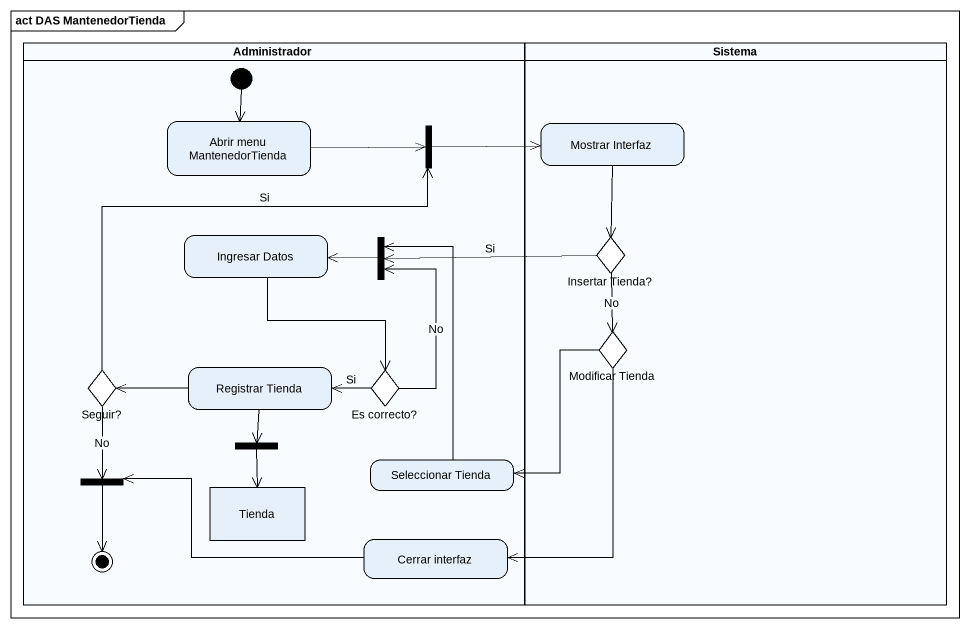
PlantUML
@startuml
mainframe act DAS MantenedorTienda
hide empty description
state Administrador <<partition>> {
  state "Abrir menu MantenedorTienda" as Abrir_menu_MantenedorTienda
  state fork1 <<join>>
  state "Ingresar Datos" as Ingresar_Datos
  state fork2 <<join>>
  state "Seguir?" as Seguir <<choice>>
  state "Registrar Tienda" as Registrar_Tienda
  state "Es correcto?" as Es_correcto <<choice>>
  state fork3 <<join>>
  state fork4 <<fork>>
  state "Seleccionar Tienda" as Seleccionar_Tienda
  state Tienda <<object>>
  state "Cerrar interfaz" as Cerrar_interfaz
  [*] --> Abrir_menu_MantenedorTienda
  fork3 --> [*]
}
state Sistema <<partition>> {
  state "Mostrar Interfaz" as Mostrar_Interfaz
  state "Insertar Tienda?" as Insertar_Tienda <<choice>>
  state "Modificar Tienda" as Modificar_Tienda <<choice>>
}
Abrir_menu_MantenedorTienda -right-> fork1
fork1 -right-> Mostrar_Interfaz
Mostrar_Interfaz --> Insertar_Tienda
Ingresar_Datos --> Es_correcto
fork2 -left-> Ingresar_Datos
Insertar_Tienda -left-> fork2 : Si
Insertar_Tienda --> Modificar_Tienda : No
Modificar_Tienda --> Seleccionar_Tienda
Modificar_Tienda --> Cerrar_interfaz
Seguir -up-> fork1 : Si
Seguir --> fork3 : No
Registrar_Tienda -left-> Seguir
Registrar_Tienda --> fork4
Es_correcto -up-> fork2 : No
Es_correcto -left-> Registrar_Tienda : Si
fork4 --> Tienda
Seleccionar_Tienda -up-> fork2
Cerrar_interfaz -left-> fork3
@enduml
